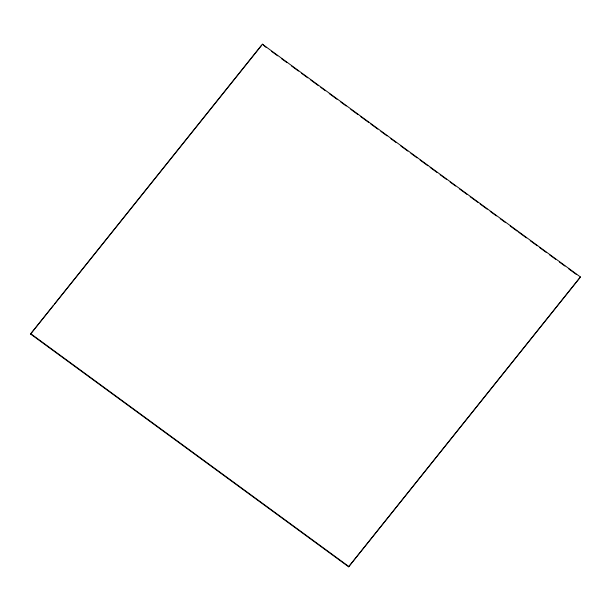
<?xml version="1.0" encoding="UTF-8"?>
<svg xmlns="http://www.w3.org/2000/svg" width="611" height="611" viewBox="0 0 611 611"><rect width="100%" height="100%" fill="white"/><g stroke="black" fill="none" stroke-linecap="round" stroke-linejoin="round"><path stroke-width="0.92" d="M30.55 334.018L262.379 44.183L580.45 276.982L348.621 566.817L30.55 334.018L53.188 305.737M262.379 44.183L266.098 47.368M348.621 566.817L580.45 276.982M54.371 304.255L261.653 45.298M271.49 51.316L277.654 55.822M281.503 58.641L286.895 62.589M291.516 65.973L298.443 71.044M301.529 73.297L307.684 77.811M310.77 80.064L318.468 85.7M320.783 87.388L325.403 90.772M329.253 93.59L336.951 99.226M340.801 102.045L346.193 105.993M350.813 109.377L357.748 114.448M360.826 116.701L368.525 122.337M370.839 124.033L377.774 129.104M380.852 131.357L387.015 135.871M390.864 138.689L396.256 142.63M400.877 146.014L407.804 151.085M410.89 153.338L417.046 157.852M420.131 160.105L427.83 165.741M430.136 167.437L437.071 172.508M440.149 174.761L446.313 179.267M450.162 182.086L455.554 186.034M459.403 188.852L467.11 194.489M470.187 196.742L477.886 202.378M480.2 204.074L487.127 209.145M490.213 211.398L496.369 215.912M500.226 218.73L505.618 222.671M510.238 226.055L517.166 231.126M518.708 232.256L526.407 237.893M530.256 240.711L537.191 245.782M539.498 247.478L546.433 252.549M549.51 254.802L555.674 259.308M559.523 262.127L564.915 266.075M568.765 268.893L576.471 274.53M30.68 333.652L348.751 566.45"/></g></svg>
